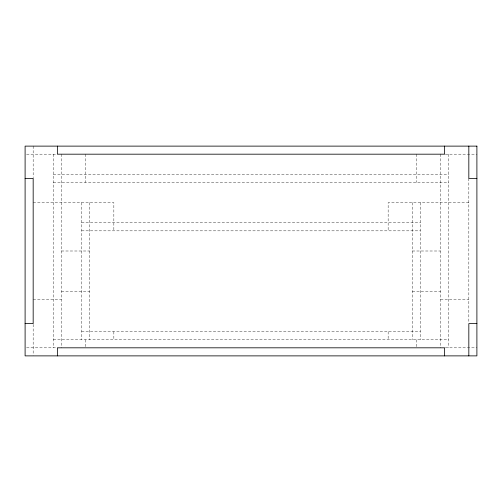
<?xml version="1.0" encoding="UTF-8"?>
<svg xmlns="http://www.w3.org/2000/svg" width="502" height="502" viewBox="0 0 502 502"><rect width="100%" height="100%" fill="white"/><g stroke="black" fill="none" stroke-linecap="round" stroke-linejoin="round"><path stroke-width="0.38" stroke-dasharray="2.51 1.88" d="M26.568 154.183L56.651 154.183M445.349 154.183L476.9 154.183M53.337 174.357L448.662 174.357M53.337 182.421L448.662 182.421M33.17 202.595L113.847 202.595L113.847 230.832M468.83 202.595L388.153 202.595L388.153 230.832M81.575 222.762L420.425 222.762M81.575 230.832L420.425 230.832M61.407 251L89.645 251M412.355 251L440.593 251M61.407 291.342L89.645 291.342M412.355 291.342L440.593 291.342M33.17 299.405L61.407 299.405M440.593 299.405L468.83 299.405M81.575 331.678L420.425 331.678M53.337 339.747L448.662 339.747M26.568 347.817L56.651 347.817M445.349 347.817L476.9 347.817M468.83 178.392L468.83 322.83M448.662 154.183L448.662 347.817M440.593 154.183L440.593 347.817M420.425 202.595L420.425 339.747M416.39 154.183L416.39 182.421M416.39 339.747L416.39 347.083M412.355 202.595L412.355 339.747M388.153 331.678L388.153 339.747M113.847 331.678L113.847 339.747M89.645 202.595L89.645 339.747M85.61 154.183L85.61 182.421M85.61 339.747L85.61 347.083M81.575 202.595L81.575 339.747M61.407 154.183L61.407 347.817M53.337 154.183L53.337 347.817M33.17 146.12L33.17 177.62M33.17 324.38L33.17 355.146"/><path stroke-width="0.75" d="M25.1 178.392L33.17 178.392L33.17 323.608L25.1 323.608M476.9 178.392L468.83 178.392L468.83 146.12M476.9 323.608L468.83 323.608L468.83 355.88M444.628 146.12L444.628 154.183L57.372 154.183L57.372 146.12M444.628 355.88L444.628 347.817L57.372 347.817L57.372 355.88M476.9 146.12L25.1 146.12L25.1 355.88L476.9 355.88L476.9 146.12"/></g></svg>
